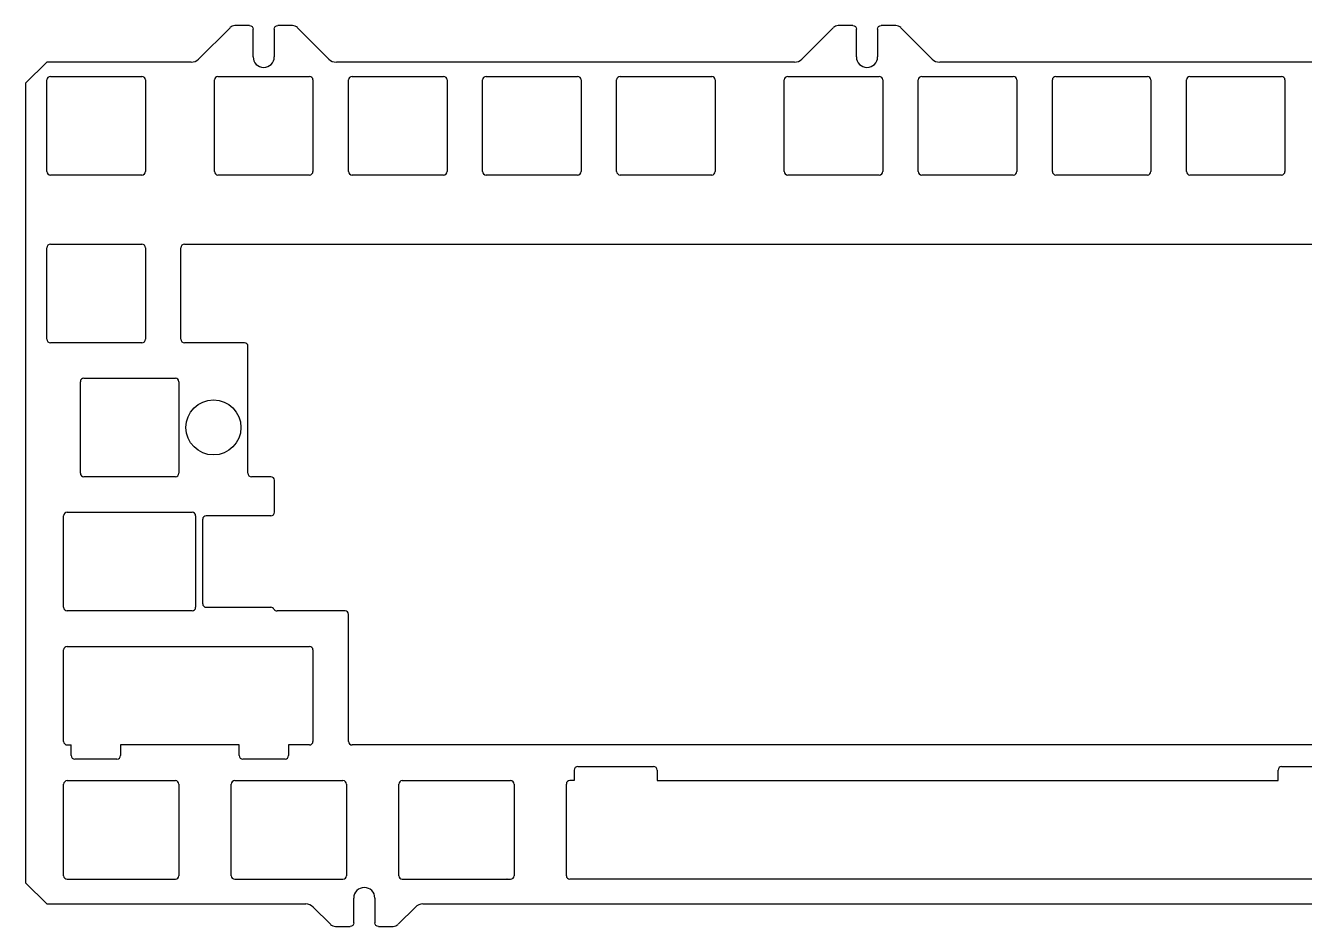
# Model space of a CAD drawing. Header units: millimetres. Extents: x 437 to 785, y 1108 to 1236.
# Drawn here: x 436.6 to 618.3, y 1108.2 to 1236.2 of the extents above; entities that cross this region are included whole.
import ezdxf

# ---------------------------------------------------------------- set-up
doc = ezdxf.new("R2010")
doc.units = ezdxf.units.MM
doc.layers.get('0').update_dxf_attribs({"linetype": 'CONTINUOUS'})

msp = doc.modelspace()

# ---------------------------------------------------------------- linework, layer by layer
at = {"color": 7, "linetype": 'CONTINUOUS'}
for p, q in [((465.67, 1235.87), (461.2, 1231.41)), ((468.46, 1236.17), (466.37, 1236.17)), ((468.96, 1231.72), (468.96, 1235.67)), ((471.96, 1235.67), (471.96, 1231.72)), ((474.55, 1236.17), (472.46, 1236.17)), ((479.72, 1231.41), (475.25, 1235.87)), ((551.39, 1235.87), (546.92, 1231.41)), ((554.18, 1236.17), (552.1, 1236.17)), ((554.68, 1231.72), (554.68, 1235.67)), ((557.68, 1235.67), (557.68, 1231.72)), ((560.27, 1236.17), (558.18, 1236.17)), ((565.44, 1231.41), (560.98, 1235.87)), ((439.62, 1230.97), (436.62, 1227.97)), ((460.14, 1230.97), (439.62, 1230.97)), ((545.86, 1230.97), (480.78, 1230.97)), ((631.59, 1230.97), (566.51, 1230.97)), ((439.65, 1215.44), (439.65, 1228.44)), ((440.15, 1228.94), (453.15, 1228.94)), ((453.65, 1228.44), (453.65, 1215.44)), ((463.46, 1215.44), (463.46, 1228.44)), ((463.96, 1228.94), (476.96, 1228.94)), ((477.46, 1228.44), (477.46, 1215.44)), ((482.51, 1215.44), (482.51, 1228.44)), ((483.01, 1228.94), (496.01, 1228.94)), ((496.51, 1228.44), (496.51, 1215.44)), ((501.56, 1215.44), (501.56, 1228.44)), ((502.06, 1228.94), (515.06, 1228.94)), ((515.56, 1228.44), (515.56, 1215.44)), ((520.61, 1215.44), (520.61, 1228.44)), ((521.11, 1228.94), (534.11, 1228.94)), ((534.61, 1228.44), (534.61, 1215.44)), ((544.42, 1215.44), (544.42, 1228.44)), ((544.92, 1228.94), (557.92, 1228.94)), ((558.42, 1228.44), (558.42, 1215.44)), ((563.47, 1215.44), (563.47, 1228.44)), ((563.97, 1228.94), (576.97, 1228.94)), ((577.47, 1228.44), (577.47, 1215.44)), ((582.52, 1215.44), (582.52, 1228.44)), ((583.02, 1228.94), (596.02, 1228.94)), ((596.52, 1228.44), (596.52, 1215.44)), ((601.57, 1215.44), (601.57, 1228.44)), ((602.07, 1228.94), (615.07, 1228.94)), ((615.57, 1228.44), (615.57, 1215.44)), ((436.62, 1227.97), (436.62, 1114.4)), ((453.15, 1214.94), (440.15, 1214.94)), ((476.96, 1214.94), (463.96, 1214.94)), ((496.01, 1214.94), (483.01, 1214.94)), ((515.06, 1214.94), (502.06, 1214.94)), ((534.11, 1214.94), (521.11, 1214.94)), ((557.92, 1214.94), (544.92, 1214.94)), ((576.97, 1214.94), (563.97, 1214.94)), ((596.02, 1214.94), (583.02, 1214.94)), ((615.07, 1214.94), (602.07, 1214.94)), ((440.15, 1205.11), (453.15, 1205.11)), ((459.2, 1205.11), (681.75, 1205.11)), ((439.65, 1191.61), (439.65, 1204.61)), ((453.65, 1204.61), (453.65, 1191.61)), ((458.7, 1191.61), (458.7, 1204.61)), ((453.15, 1191.11), (440.15, 1191.11)), ((467.72, 1191.11), (459.2, 1191.11)), ((468.22, 1172.58), (468.22, 1190.61)), ((444.41, 1172.58), (444.41, 1185.58)), ((444.91, 1186.08), (457.91, 1186.08)), ((458.41, 1185.58), (458.41, 1172.58)), ((457.91, 1172.08), (444.91, 1172.08)), ((471.48, 1172.08), (468.72, 1172.08)), ((442.53, 1167.03), (460.29, 1167.03)), ((442.03, 1153.53), (442.03, 1166.53)), ((460.79, 1166.53), (460.79, 1153.53)), ((460.29, 1153.03), (442.53, 1153.03)), ((482.01, 1153.03), (472.35, 1153.03)), ((482.51, 1134.48), (482.51, 1152.53)), ((442.03, 1134.48), (442.03, 1147.48)), ((442.53, 1147.98), (476.96, 1147.98)), ((477.46, 1147.48), (477.46, 1134.48)), ((442.53, 1133.98), (443.11, 1133.98)), ((443.11, 1132.48), (443.11, 1133.98)), ((450.11, 1133.98), (450.11, 1132.48)), ((466.99, 1133.98), (450.11, 1133.98)), ((466.99, 1132.48), (466.99, 1133.98)), ((476.96, 1133.98), (473.99, 1133.98)), ((473.99, 1133.98), (473.99, 1132.48)), ((667.46, 1133.98), (483.01, 1133.98)), ((449.61, 1131.98), (443.61, 1131.98)), ((473.49, 1131.98), (467.49, 1131.98)), ((514.58, 1130.41), (514.58, 1128.93)), ((515.08, 1130.91), (525.85, 1130.91)), ((526.35, 1130.41), (526.35, 1128.93)), ((614.6, 1128.93), (614.6, 1130.41)), ((615.1, 1130.91), (621.1, 1130.91)), ((442.53, 1128.91), (457.91, 1128.91)), ((466.34, 1128.91), (481.72, 1128.91)), ((490.15, 1128.91), (505.53, 1128.91)), ((526.35, 1128.93), (614.6, 1128.93)), ((442.03, 1115.41), (442.03, 1128.41)), ((458.41, 1128.41), (458.41, 1115.41)), ((465.84, 1115.41), (465.84, 1128.41)), ((482.22, 1128.41), (482.22, 1115.41)), ((489.65, 1115.41), (489.65, 1128.41)), ((506.03, 1128.41), (506.03, 1115.41)), ((436.62, 1114.4), (439.62, 1111.4)), ((442.53, 1114.91), (457.4, 1114.91)), ((457.41, 1114.91), (457.4, 1114.91)), ((457.41, 1114.91), (457.91, 1114.91)), ((466.34, 1114.91), (481.21, 1114.91)), ((481.22, 1114.91), (481.21, 1114.91)), ((481.22, 1114.91), (481.72, 1114.91)), ((490.15, 1114.91), (505, 1114.91)), ((505.03, 1114.91), (505, 1114.91)), ((505.03, 1114.91), (505.53, 1114.91)), ((646.03, 1114.91), (513.96, 1114.91)), ((483.25, 1108.7), (483.25, 1112.23)), ((486.25, 1112.23), (486.25, 1108.7)), ((439.62, 1111.4), (476.43, 1111.4)), ((477.49, 1110.96), (479.95, 1108.5)), ((489.54, 1108.5), (492.01, 1110.96)), ((480.66, 1108.2), (482.75, 1108.2)), ((486.75, 1108.2), (488.83, 1108.2))]:
    msp.add_line(p, q, dxfattribs=at)
for p, q in [((471.98, 1167.03), (471.98, 1171.58)), ((461.79, 1154.03), (461.79, 1166.03)), ((471.48, 1166.53), (462.29, 1166.53)), ((462.29, 1153.53), (471.48, 1153.53)), ((471.98, 1153.03), (471.98, 1153.03)), ((514.58, 1128.93), (513.96, 1128.93)), ((513.46, 1115.41), (513.46, 1128.43))]:
    msp.add_line(p, q)
at = {"color": 7}
msp.add_line((493.07, 1111.4), (643.11, 1111.4), dxfattribs=at)
msp.add_circle((463.32, 1179.08), 3.91)
at = {"color": 7, "linetype": 'CONTINUOUS'}
for centre, radius, start, end in [((466.37, 1235.17), 1, 90, 135), ((474.55, 1235.17), 1, 45, 90), ((552.1, 1235.17), 1, 90, 135), ((560.27, 1235.17), 1, 45, 90), ((460.14, 1232.47), 1.5, 270, 315), ((470.46, 1231.72), 1.5, 180, 0), ((480.78, 1232.47), 1.5, 225, 270), ((545.86, 1232.47), 1.5, 270, 315), ((556.18, 1231.72), 1.5, 180, 0), ((566.51, 1232.47), 1.5, 225, 270), ((440.15, 1228.44), 0.5, 90, 180), ((453.15, 1228.44), 0.5, 0, 90), ((463.96, 1228.44), 0.5, 90, 180), ((476.96, 1228.44), 0.5, 0, 90), ((483.01, 1228.44), 0.5, 90, 180), ((496.01, 1228.44), 0.5, 0, 90), ((502.06, 1228.44), 0.5, 90, 180), ((515.06, 1228.44), 0.5, 0, 90), ((521.11, 1228.44), 0.5, 90, 180), ((534.11, 1228.44), 0.5, 0, 90), ((544.92, 1228.44), 0.5, 90, 180), ((557.92, 1228.44), 0.5, 0, 90), ((563.97, 1228.44), 0.5, 90, 180), ((576.97, 1228.44), 0.5, 0, 90), ((583.02, 1228.44), 0.5, 90, 180), ((596.02, 1228.44), 0.5, 0, 90), ((602.07, 1228.44), 0.5, 90, 180), ((615.07, 1228.44), 0.5, 0, 90), ((440.15, 1215.44), 0.5, 180, 270), ((453.15, 1215.44), 0.5, 270, 0), ((463.96, 1215.44), 0.5, 180, 270), ((476.96, 1215.44), 0.5, 270, 0), ((483.01, 1215.44), 0.5, 180, 270), ((496.01, 1215.44), 0.5, 270, 0), ((502.06, 1215.44), 0.5, 180, 270), ((515.06, 1215.44), 0.5, 270, 0), ((521.11, 1215.44), 0.5, 180, 270), ((534.11, 1215.44), 0.5, 270, 0), ((544.92, 1215.44), 0.5, 180, 270), ((557.92, 1215.44), 0.5, 270, 0), ((563.97, 1215.44), 0.5, 180, 270), ((576.97, 1215.44), 0.5, 270, 0), ((583.02, 1215.44), 0.5, 180, 270), ((596.02, 1215.44), 0.5, 270, 0), ((602.07, 1215.44), 0.5, 180, 270), ((615.07, 1215.44), 0.5, 270, 0), ((440.15, 1204.61), 0.5, 90, 180), ((453.15, 1204.61), 0.5, 0, 90), ((459.2, 1204.61), 0.5, 90, 180), ((440.15, 1191.61), 0.5, 180, 270), ((453.15, 1191.61), 0.5, 270, 0), ((459.2, 1191.61), 0.5, 180, 270), ((444.91, 1185.58), 0.5, 90, 180), ((457.91, 1185.58), 0.5, 0, 90), ((444.91, 1172.58), 0.5, 180, 270), ((457.91, 1172.58), 0.5, 270, 0), ((468.72, 1172.58), 0.5, 180, 270), ((442.53, 1166.53), 0.5, 90, 180), ((460.29, 1166.53), 0.5, 0, 90), ((442.53, 1153.53), 0.5, 180, 270), ((460.29, 1153.53), 0.5, 270, 0), ((442.53, 1147.48), 0.5, 90, 180), ((476.96, 1147.48), 0.5, 0, 90), ((442.53, 1134.48), 0.5, 180, 270), ((476.96, 1134.48), 0.5, 270, 0), ((483.01, 1134.48), 0.5, 180, 270), ((443.61, 1132.48), 0.5, 180, 270), ((449.61, 1132.48), 0.5, 270, 0), ((467.49, 1132.48), 0.5, 180, 270), ((473.49, 1132.48), 0.5, 270, 0), ((515.08, 1130.41), 0.5, 90, 180), ((525.85, 1130.41), 0.5, 0, 90), ((615.1, 1130.41), 0.5, 90, 180), ((442.53, 1128.41), 0.5, 90, 180), ((457.91, 1128.41), 0.5, 0, 90), ((466.34, 1128.41), 0.5, 90, 180), ((481.72, 1128.41), 0.5, 0, 90), ((490.15, 1128.41), 0.5, 90, 180), ((505.53, 1128.41), 0.5, 0, 90), ((442.53, 1115.41), 0.5, 180, 270), ((457.91, 1115.41), 0.5, 270, 0), ((466.34, 1115.41), 0.5, 180, 270), ((481.72, 1115.41), 0.5, 270, 0), ((490.15, 1115.41), 0.5, 180, 270), ((505.53, 1115.41), 0.5, 270, 0), ((484.75, 1112.23), 1.5, 0, 180), ((476.43, 1109.9), 1.5, 45, 90), ((493.07, 1109.9), 1.5, 90, 135), ((480.66, 1109.2), 1, 225, 270), ((488.83, 1109.2), 1, 270, 315)]:
    msp.add_arc(centre, radius, start, end, dxfattribs=at)
for centre, start, end in [((467.72, 1190.61), 0, 90), ((471.48, 1171.58), 0, 90), ((471.48, 1167.03), 270, 0), ((462.29, 1166.03), 90, 180), ((462.29, 1154.03), 180, 270), ((471.48, 1153.03), 30, 90), ((472.35, 1153.53), 210, 270), ((482.01, 1152.53), 0, 90), ((513.96, 1128.43), 90, 180), ((513.96, 1115.41), 180, 270)]:
    msp.add_arc(centre, 0.5, start, end)
for points in [[(468.46, 1236.17), (468.59, 1236.17), (468.72, 1236.11), (468.91, 1235.93), (468.96, 1235.8), (468.96, 1235.67)], [(471.96, 1235.67), (471.96, 1235.8), (472.01, 1235.93), (472.2, 1236.11), (472.33, 1236.17), (472.46, 1236.17)], [(554.18, 1236.17), (554.32, 1236.17), (554.45, 1236.11), (554.63, 1235.93), (554.68, 1235.8), (554.68, 1235.67)], [(557.68, 1235.67), (557.68, 1235.8), (557.74, 1235.93), (557.92, 1236.11), (558.05, 1236.17), (558.18, 1236.17)], [(483.25, 1108.7), (483.25, 1108.57), (483.19, 1108.44), (483.01, 1108.26), (482.88, 1108.2), (482.75, 1108.2)], [(486.75, 1108.2), (486.62, 1108.2), (486.49, 1108.26), (486.3, 1108.44), (486.25, 1108.57), (486.25, 1108.7)]]:
    msp.add_open_spline(points, degree=3, knots=[0, 0, 0, 0, 0.5, 0.5, 1, 1, 1, 1], dxfattribs=at)

doc.saveas('drawing.dxf')
